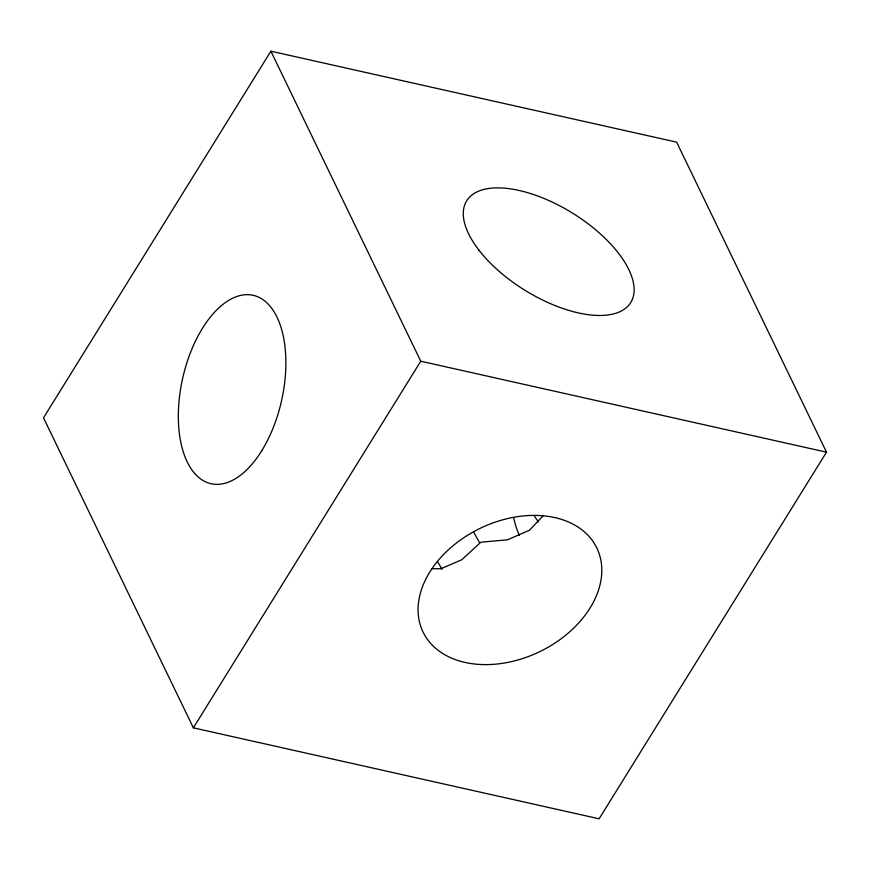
<?xml version="1.0" encoding="UTF-8"?>
<svg xmlns="http://www.w3.org/2000/svg" width="870" height="870" viewBox="0 0 870 870"><rect width="100%" height="100%" fill="white"/><g stroke="black" fill="none" stroke-linecap="round" stroke-linejoin="round"><path stroke-width="1.3" d="M270.885 51.199L43.5 417.828L193.368 727.842L599.115 818.8L826.5 452.172L676.632 142.158L270.885 51.199L420.754 361.213L826.5 452.172M193.368 727.842L420.754 361.213M542.934 516.084L529.384 530.243L507.58 539.802L480.838 542.206L461.807 559.725L440.949 568.741L431.65 568.708M479.587 542.739L473.758 532.353M437.479 561.585A96.526 45.338 31.8 0 1 441.851 569.23M519.423 535.452A96.526 50.699 -77.4 0 1 513.789 518.205M538.486 521.891A66.947 35.17 -77.4 0 1 534.289 515.54M478.946 250.179A96.526 45.338 31.8 0 0 626.291 307.686A96.526 45.338 31.8 0 0 540.846 197.185A96.526 45.338 31.8 0 0 478.946 250.179M487.287 664.604A96.526 68.491 -25.8 0 0 598.364 551.504A96.526 68.491 -25.8 0 0 444.146 553.907A96.526 68.491 -25.8 0 0 487.287 664.604M261.729 450.747A96.526 50.699 -77.4 0 0 256.226 296.191A96.526 50.699 -77.4 0 0 178.426 421.613A96.526 50.699 -77.4 0 0 261.729 450.747"/></g></svg>
